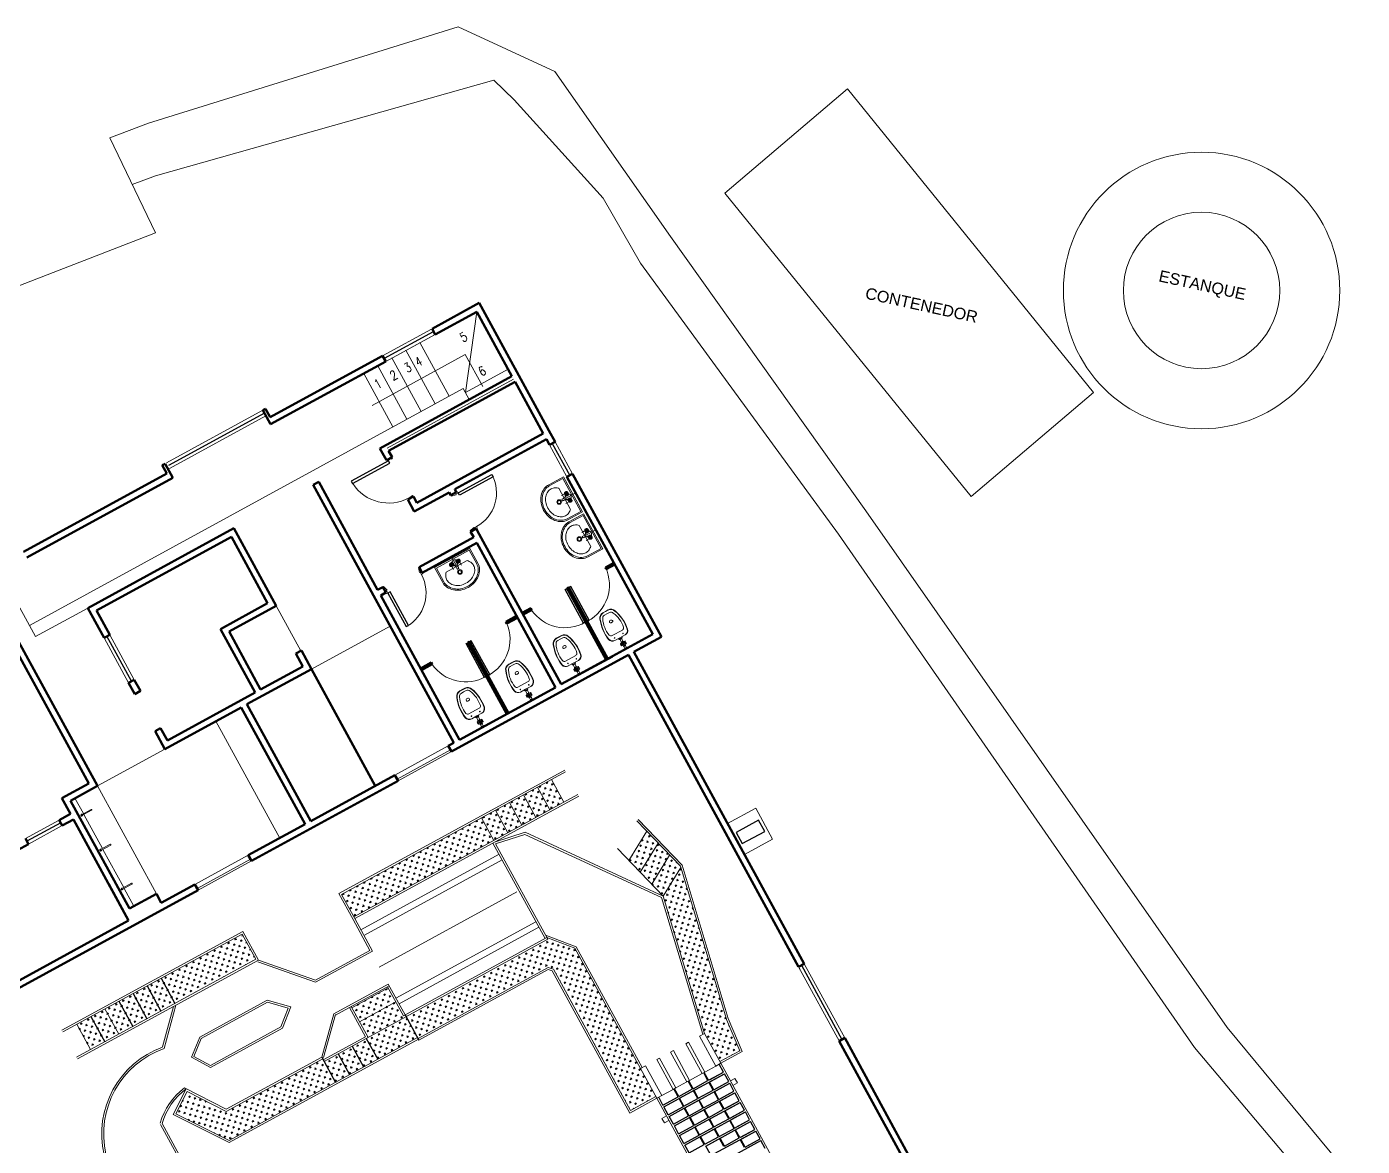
# Model space of a CAD drawing. Header units: inches. Extents: x 725.5 to 800.4, y -655.3 to -591.9.
# Drawn here: x 775.518 to 779.631, y -617.737 to -614.291 of the extents above; entities that cross this region are included whole.
import ezdxf

# ---------------------------------------------------------------- set-up
doc = ezdxf.new("R2010")
doc.units = ezdxf.units.IN
doc.header["$MEASUREMENT"] = 0
doc.linetypes.add('CENTER2', pattern=[1.125, 0.75, -0.125, 0.125, -0.125])
doc.linetypes.add('CONTINUA', pattern=[0])
for name, color, linetype, lineweight in [('0.13', 109, 'Continuous', 13), ('06 textos y cotas', 4, 'Continuous', 15), ('ACHUTECH', 24, 'Continuous', 18)]:
    doc.layers.add(name, color=color, linetype=linetype, lineweight=lineweight)
for name, color, linetype in [('023_MUROS_2', 7, 'Continuous'), ('A_TEXTOLOCAL', 3, 'Continuous'), ('VENTANAS', 42, 'Continuous')]:
    doc.layers.add(name, color=color, linetype=linetype)
doc.styles.add('18', font='Romans.shx', dxfattribs={"width": 0.8, "height": 18})
doc.styles.add('TEXTO-100', font='romans.shx', dxfattribs={"height": 0.15})
pattern_1 = [(28.6407247, (96.386828, -998.459197), (0.0049073852, 0.01671772624), [0.00616, -0.01848]), (118.6407247, (96.391007, -998.460424), (-0.01671772624, 0.0049073852), [0.00616, -0.01848])]

# ---------------------------------------------------------------- blocks, each defined once
blk = doc.blocks.new('A$C50B5626F')
at = {"layer": 'A_TEXTOLOCAL', "color": 7, "lineweight": 30}
for p, q in [((0.067, 0.66), (0.022, 0.66)), ((0.022, 0.66), (0.022, 0)), ((0.067, 0), (0.067, 0.66)), ((0.022, 0), (0.067, 0))]:
    blk.add_line(p, q, dxfattribs=at)
at = {"layer": 'ACHUTECH', "color": 7, "linetype": 'CONTINUA', "lineweight": 13, "ltscale": 500}
for p, q in [((0, 0.667), (0, 0.737)), ((0, 0.737), (0.015, 0.737)), ((0.015, 0.667), (0, 0.667)), ((0.02, 0.662), (0.014, 0.662)), ((0.015, 0.737), (0.015, 0.727)), ((0.015, 0.727), (0.025, 0.727)), ((0.025, 0.717), (0.015, 0.717)), ((0.015, 0.717), (0.015, 0.667)), ((0.017, 0.659), (0.017, 0.665)), ((0.025, 0.727), (0.025, 0.717)), ((0.685, 0.727), (0.675, 0.727)), ((0.675, 0.727), (0.675, 0.717)), ((0.675, 0.717), (0.685, 0.717)), ((0.7, 0.737), (0.685, 0.737)), ((0.685, 0.737), (0.685, 0.727)), ((0.685, 0.717), (0.685, 0.667)), ((0.685, 0.667), (0.7, 0.667)), ((0.7, 0.667), (0.7, 0.737))]:
    blk.add_line(p, q, dxfattribs=at)
blk.add_circle((0.017, 0.662), 0.005, dxfattribs=at)
blk.add_arc((0.015, 0.668), 0.67, 274.4937, 359.9629, dxfattribs=at)
blk = doc.blocks.new('A$C4A991A87')
at = {"layer": 'ACHUTECH', "color": 7, "lineweight": 13, "ltscale": 500}
for p, q in [((0.008, 0.181), (0.008, 0.008)), ((0.023, 0.181), (0.023, 0.008))]:
    blk.add_line(p, q, dxfattribs=at)
at = {"layer": 'ACHUTECH', "color": 7, "lineweight": 13, "ltscale": 500, "extrusion": (0, 0, -1)}
for centre, major_axis, start_param, end_param in [((0.015, 0.181), (0.0108, 0.0108), 2.879793, 8.115781), ((0.015, 0.181), (0.00542, 0.00542), -2.356194, 0.785398), ((0.015, 0.008), (0.00542, 0.00542), 0.785398, 3.926991)]:
    blk.add_ellipse(centre, major_axis=major_axis, ratio=1, start_param=start_param, end_param=end_param, dxfattribs=at)
blk = doc.blocks.new('A$C1A9400D8')
at = {"layer": 'ACHUTECH', "color": 7, "linetype": 'CONTINUA', "lineweight": 13, "ltscale": 500}
for p, q in [((0.14, 0.07), (0.14, 0.1)), ((0.147, 0.103), (0.141, 0.103)), ((0.147, 0.093), (0.141, 0.093)), ((0.147, 0.077), (0.141, 0.077)), ((0.147, 0.067), (0.141, 0.067)), ((0.148, 0.099), (0.148, 0.099)), ((0.149, 0.099), (0.148, 0.099)), ((0.149, 0.071), (0.148, 0.071)), ((0.148, 0.071), (0.148, 0.071)), ((0.151, 0.19), (0.153, 0.175)), ((0.153, 0.175), (0.208, 0.175)), ((0.156, 0), (0.156, 0.005)), ((0.156, 0.005), (0.206, 0.005)), ((0.159, 0.17), (0.159, 0.174)), ((0.161, 0.044), (0.161, 0.056)), ((0.164, 0.169), (0.197, 0.169)), ((0.165, 0.005), (0.165, 0.007)), ((0.165, 0.007), (0.197, 0.007)), ((0.166, 0.169), (0.166, 0.117)), ((0.166, 0.043), (0.195, 0.043)), ((0.166, 0.007), (0.166, 0.043)), ((0.171, 0.17), (0.171, 0.174)), ((0.172, 0.044), (0.172, 0.051)), ((0.189, 0.044), (0.189, 0.051)), ((0.19, 0.17), (0.19, 0.174)), ((0.196, 0.169), (0.196, 0.117)), ((0.196, 0.007), (0.196, 0.043)), ((0.197, 0.005), (0.197, 0.007)), ((0.2, 0.044), (0.2, 0.056)), ((0.203, 0.17), (0.203, 0.174)), ((0.206, 0), (0.206, 0.005)), ((0.223, 0.108), (0.207, 0.108)), ((0.223, 0.062), (0.207, 0.062)), ((0.21, 0.19), (0.208, 0.175)), ((0.223, 0.095), (0.214, 0.095)), ((0.223, 0.075), (0.214, 0.075)), ((0.225, 0.068), (0.225, 0.102)), ((0.156, 0), (0.206, 0))]:
    blk.add_line(p, q, dxfattribs=at)
for points in [[(0.179, 0.66), (0.225, 0.66, -0.312902), (0.315, 0.594, -0.135123), (0.35, 0.252, -0.351809), (0.27, 0.19), (0.179, 0.19), (0.089, 0.19, -0.351809), (0.009, 0.252, -0.135123), (0.044, 0.594, -0.312902), (0.134, 0.66)], [(0.179, 0.617), (0.224, 0.617, -0.314296), (0.273, 0.579, -0.156567), (0.307, 0.306, -0.344714), (0.27, 0.278), (0.088, 0.278, -0.344714), (0.051, 0.306, -0.156567), (0.085, 0.579, -0.314296), (0.135, 0.617)], [(0.179, 0.502, -0.414214), (0.207, 0.474, -0.321112), (0.198, 0.463, -0.075102), (0.179, 0.46, -0.075102), (0.16, 0.463, -0.321112), (0.151, 0.474, -0.414214)]]:
    blk.add_lwpolyline(points, format="xyb", close=True, dxfattribs=at)
for points in [[(0.088, 0.19, -0.298226), (0.013, 0.253, -0.135102), (0.049, 0.592, -0.313001), (0.134, 0.655), (0.179, 0.655)], [(0.271, 0.19, 0.298226), (0.345, 0.253, 0.135102), (0.31, 0.592, 0.313001), (0.225, 0.655), (0.179, 0.655)]]:
    blk.add_lwpolyline(points, format="xyb", dxfattribs=at)
blk.add_lwpolyline([(0.188, 0.067), (0.198, 0.078), (0.198, 0.092), (0.188, 0.102), (0.173, 0.102), (0.163, 0.092), (0.163, 0.078), (0.173, 0.067)], close=True, dxfattribs=at)
for centre, radius in [((0.104, 0.227), 0.00485), ((0.254, 0.227), 0.00485), ((0.181, 0.085), 0.035), ((0.181, 0.085), 0.02), ((0.181, 0.085), 0.0131), ((0.181, 0.085), 0.012), ((0.181, 0.085), 0.00847)]:
    blk.add_circle(centre, radius, dxfattribs=at)
for centre, radius, start, end in [((0.154, 0.098), 0.014, 158.1969, 201.8031), ((0.173, 0.085), 0.0327, 165.889, 194.111), ((0.154, 0.072), 0.014, 158.1969, 201.8031), ((0.134, 0.098), 0.014, 1.4479, 21.8031), ((0.134, 0.072), 0.014, 338.1969, 358.467), ((0.165, 0.159), 0.0166, 68.1969, 111.8031), ((0.165, 0.186), 0.0166, 248.1969, 291.8031), ((0.167, 0.058), 0.0149, 248.1969, 291.8031), ((0.181, 0.136), 0.0389, 75.889, 104.111), ((0.181, 0.208), 0.0389, 255.889, 284.111), ((0.181, 0.078), 0.035, 255.889, 284.111), ((0.195, 0.058), 0.0149, 248.1969, 291.8031), ((0.196, 0.159), 0.0166, 68.1969, 111.8031), ((0.196, 0.186), 0.0166, 248.1969, 291.8031), ((0.207, 0.102), 0.0176, 338.1969, 21.8031), ((0.183, 0.085), 0.0412, 345.889, 14.111), ((0.207, 0.068), 0.0176, 338.1969, 21.8031)]:
    blk.add_arc(centre, radius, start, end, dxfattribs=at)
blk = doc.blocks.new('A$C4E8B0969')
at = {"layer": 'ACHUTECH', "color": 7, "linetype": 'CONTINUA', "lineweight": 13, "ltscale": 500}
for p, q in [((0.261, 0.625), (0.523, 0.625)), ((0.261, 0.605), (0.503, 0.605)), ((0.503, 0.605), (0.503, 0.02)), ((0.523, 0.625), (0.523, 0)), ((0.438, 0.37), (0.438, 0.383)), ((0.438, 0.254), (0.438, 0.241)), ((0.261, 0.02), (0.503, 0.02)), ((0.261, 0), (0.523, 0))]:
    blk.add_line(p, q, dxfattribs=at)
for points in [[(0.261, 0.625, 0.115439), (0.164, 0.602, 0.103972), (0.077, 0.533, 0.091022), (0.021, 0.434, 0.083592), (0, 0.312, 0.083592), (0.021, 0.191, 0.091022), (0.077, 0.092, 0.103972), (0.164, 0.023, 0.115439), (0.261, 0)], [(0.261, 0.605, 0.115439), (0.173, 0.584, 0.103972), (0.092, 0.521, 0.091022), (0.039, 0.428, 0.083592), (0.02, 0.312, 0.083592), (0.039, 0.197, 0.091022), (0.092, 0.104, 0.103972), (0.173, 0.041, 0.115439), (0.261, 0.02)], [(0.375, 0.5, 0.077835), (0.326, 0.535, 0.115439), (0.261, 0.55, 0.115439), (0.197, 0.535, 0.103972), (0.134, 0.485, 0.091022), (0.091, 0.41, 0.083592), (0.075, 0.312, 0.083592), (0.091, 0.215, 0.091022), (0.134, 0.14, 0.103972), (0.197, 0.09, 0.115439), (0.261, 0.075, 0.115439)], [(0.411, 0.355, 0.045204), (0.405, 0.349, 0.093845), (0.395, 0.332, 0.014829), (0.394, 0.329, 0.08863)], [(0.394, 0.295, 0.015691), (0.395, 0.292, 0.093845), (0.405, 0.275, 0.045495), (0.411, 0.269, 0.109211)], [(0.411, 0.355, 0.13439), (0.413, 0.348, 0.106842), (0.419, 0.342, 0.082309), (0.427, 0.338, 0.070664), (0.438, 0.336, 0.070664), (0.449, 0.338, 0.082309), (0.457, 0.342, 0.106842), (0.463, 0.348, 0.13439), (0.465, 0.355, 0.13439)], [(0.411, 0.269, -0.13439), (0.413, 0.276, -0.106842), (0.419, 0.282, -0.082309), (0.427, 0.286, -0.070664), (0.438, 0.288, -0.070664), (0.449, 0.286, -0.082309), (0.457, 0.282, -0.106842), (0.463, 0.276, -0.13439), (0.465, 0.269, -0.13439)], [(0.415, 0.351), (0.415, 0.369, -0.414214)], [(0.415, 0.273), (0.415, 0.255, 0.414214)], [(0.422, 0.344), (0.422, 0.365, -0.414214)], [(0.422, 0.281), (0.422, 0.259, 0.414214)], [(0.444, 0.34), (0.444, 0.362, -0.414214)], [(0.444, 0.284), (0.444, 0.262, 0.414214)], [(0.465, 0.269, 0.045204), (0.471, 0.275, 0.093845), (0.481, 0.292, 0.08863), (0.485, 0.312, 0.08863), (0.481, 0.333, 0.093845), (0.471, 0.349, 0.045495), (0.465, 0.355, 0.109211)], [(0.261, 0.075, 0.115439), (0.326, 0.09, 0.077835), (0.375, 0.125, 0.091022)]]:
    blk.add_lwpolyline(points, format="xyb", dxfattribs=at)
for points in [[(0.375, 0.326), (0.375, 0.5)], [(0.33, 0.309), (0.33, 0.315)], [(0.33, 0.309), (0.33, 0.315)], [(0.334, 0.326), (0.347, 0.326)], [(0.334, 0.298), (0.347, 0.298)], [(0.347, 0.326), (0.378, 0.326)], [(0.347, 0.298), (0.378, 0.298)], [(0.356, 0.383), (0.462, 0.383)], [(0.356, 0.241), (0.462, 0.241)], [(0.375, 0.312), (0.559, 0.312)], [(0.375, 0.125), (0.375, 0.298)], [(0.411, 0.383), (0.411, 0.355)], [(0.411, 0.241), (0.411, 0.269)], [(0.432, 0.362), (0.432, 0.34)], [(0.432, 0.262), (0.432, 0.284)], [(0.438, 0.402), (0.438, 0.365)], [(0.438, 0.222), (0.438, 0.26)], [(0.454, 0.365), (0.454, 0.344)], [(0.454, 0.259), (0.454, 0.281)], [(0.46, 0.369), (0.46, 0.354)], [(0.46, 0.364), (0.46, 0.35)], [(0.46, 0.26), (0.46, 0.275)], [(0.46, 0.255), (0.46, 0.27)], [(0.465, 0.383), (0.465, 0.355)], [(0.465, 0.241), (0.465, 0.269)]]:
    blk.add_lwpolyline(points, dxfattribs=at)
for points in [[(0.411, 0.383, 0.13439), (0.413, 0.377, 0.106842), (0.419, 0.37, 0.082309), (0.427, 0.366, 0.070664), (0.438, 0.365, 0.070664), (0.449, 0.366, 0.082309), (0.457, 0.37, 0.106842), (0.463, 0.377, 0.13439), (0.465, 0.383, 0.13439), (0.463, 0.39, 0.106842), (0.457, 0.397, 0.082309), (0.449, 0.401, 0.070664), (0.438, 0.402, 0.070664), (0.427, 0.401, 0.082309), (0.419, 0.397, 0.106842), (0.413, 0.39, 0.13439)], [(0.411, 0.241, -0.13439), (0.413, 0.248, -0.106842), (0.419, 0.254, -0.082309), (0.427, 0.258, -0.070664), (0.438, 0.26, -0.070664), (0.449, 0.258, -0.082309), (0.457, 0.254, -0.106842), (0.463, 0.248, -0.13439), (0.465, 0.241, -0.13439), (0.463, 0.234, -0.106842), (0.457, 0.228, -0.082309), (0.449, 0.224, -0.070664), (0.438, 0.222, -0.070664), (0.427, 0.224, -0.082309), (0.419, 0.228, -0.106842), (0.413, 0.234, -0.13439)], [(0.417, 0.383, 0.144609), (0.418, 0.379, 0.107176), (0.423, 0.374, 0.077695), (0.429, 0.371, 0.064869), (0.438, 0.37, 0.064869), (0.446, 0.371, 0.077695), (0.453, 0.374, 0.107176), (0.458, 0.379, 0.144609), (0.459, 0.383, 0.144609), (0.458, 0.388, 0.107176), (0.453, 0.393, 0.077695), (0.446, 0.396, 0.064869), (0.438, 0.397, 0.064869), (0.429, 0.396, 0.077695), (0.423, 0.393, 0.107176), (0.418, 0.388, 0.144609)], [(0.417, 0.241, -0.144609), (0.418, 0.246, -0.107176), (0.423, 0.25, -0.077695), (0.43, 0.253, -0.064869), (0.438, 0.254, -0.064869), (0.447, 0.253, -0.077695), (0.453, 0.25, -0.107176), (0.458, 0.246, -0.144609), (0.459, 0.241, -0.144609), (0.458, 0.236, -0.107176), (0.453, 0.231, -0.077695), (0.447, 0.228, -0.064869), (0.438, 0.227, -0.064869), (0.43, 0.228, -0.077695), (0.423, 0.231, -0.107176), (0.418, 0.236, -0.144609)]]:
    blk.add_lwpolyline(points, format="xyb", close=True, dxfattribs=at)
for radius in [0.0361, 0.024]:
    blk.add_circle((0.275, 0.311), radius, dxfattribs=at)
for centre, radius, start, end in [((0.347, 0.315), 0.0168, 139.0608, 180.4481), ((0.347, 0.309), 0.0169, 182.4298, 220.8715), ((0.373, 0.395), 0.0687, 273.8448, 310.6804), ((0.373, 0.229), 0.0693, 49.4288, 86.083)]:
    blk.add_arc(centre, radius, start, end, dxfattribs=at)

msp = doc.modelspace()

# ---------------------------------------------------------------- hatches: boundary and pattern name
h = msp.add_hatch()
h.set_pattern_fill('CROSS', scale=0.04928, angle=28.6407)
h.set_pattern_definition(pattern_1)
h.paths.add_polyline_path([(777.1288, -616.7013), (777.172, -616.6777), (777.1342, -616.6085), (777.091, -616.6321)])
h = msp.add_hatch()
h.set_pattern_fill('CROSS', scale=0.04928, angle=28.6407)
h.set_pattern_definition(pattern_1)
h.paths.add_polyline_path([(777.091, -616.6321), (777.0477, -616.6557), (777.0855, -616.7249), (777.1288, -616.7013)])
h = msp.add_hatch()
h.set_pattern_fill('CROSS', scale=0.04928, angle=28.6407)
h.set_pattern_definition(pattern_1)
h.paths.add_polyline_path([(776.999, -616.7722), (777.0423, -616.7486), (777.0045, -616.6794), (776.9612, -616.703)])
h = msp.add_hatch()
h.set_pattern_fill('CROSS', scale=0.04928, angle=28.6407)
h.set_pattern_definition(pattern_1)
h.paths.add_polyline_path([(777.0477, -616.6557), (777.0045, -616.6794), (777.0423, -616.7486), (777.0855, -616.7249)])
h = msp.add_hatch()
h.set_pattern_fill('CROSS', scale=0.04928, angle=28.6407)
h.set_pattern_definition(pattern_1)
h.paths.add_polyline_path([(776.9558, -616.7958), (776.918, -616.7266), (776.4872, -616.9619), (776.525, -617.0311)])
h = msp.add_hatch()
h.set_pattern_fill('CROSS', scale=0.04928, angle=28.6407)
h.set_pattern_definition(pattern_1)
h.paths.add_polyline_path([(776.9612, -616.703), (776.918, -616.7266), (776.9558, -616.7958), (776.999, -616.7722)])
h = msp.add_hatch()
h.set_pattern_fill('CROSS', scale=0.04928, angle=28.6407)
h.set_pattern_definition(pattern_1)
h.paths.add_polyline_path([(777.372, -616.8572), (777.4072, -616.894), (777.4623, -616.8041), (777.4271, -616.7672)])
h = msp.add_hatch()
h.set_pattern_fill('CROSS', scale=0.04928, angle=28.6407)
h.set_pattern_definition(pattern_1)
h.paths.add_polyline_path([(777.4975, -616.8409), (777.4623, -616.8041), (777.4072, -616.894), (777.4424, -616.9309)])
h = msp.add_hatch()
h.set_pattern_fill('CROSS', scale=0.04928, angle=28.6407)
h.set_pattern_definition(pattern_1)
h.paths.add_polyline_path([(777.5318, -616.8792), (777.5307, -616.8756), (777.4975, -616.8409), (777.4424, -616.9309), (777.4777, -616.9677)])
h = msp.add_hatch()
h.set_pattern_fill('CROSS', scale=0.04928, angle=28.6407)
h.set_pattern_definition(pattern_1)
h.paths.add_polyline_path([(777.6053, -617.3903), (777.6526, -617.4768), (777.7136, -617.4434), (777.6727, -617.3463), (777.5318, -616.8792), (777.4777, -616.9677)])
h = msp.add_hatch()
h.set_pattern_fill('CROSS', scale=0.04928, angle=28.6407)
h.set_pattern_definition(pattern_1)
h.paths.add_polyline_path([(776.2233, -617.1617), (776.1808, -617.0839), (775.9317, -617.2199), (775.9742, -617.2978)])
h = msp.add_hatch()
h.set_pattern_fill('CROSS', scale=0.04928, angle=28.6407)
h.set_pattern_definition(pattern_1)
h.paths.add_polyline_path([(777.1192, -617.0951), (777.1221, -617.1003), (776.6861, -617.3384), (776.7212, -617.4027), (776.7229, -617.4059), (777.1233, -617.1872), (777.1398, -617.1918), (777.3775, -617.627), (777.4554, -617.5845), (777.4081, -617.498), (777.2059, -617.1277)])
h = msp.add_hatch()
h.set_pattern_fill('CROSS', scale=0.04928, angle=28.6407)
h.set_pattern_definition(pattern_1)
h.paths.add_polyline_path([(775.9317, -617.2199), (775.8884, -617.2435), (775.931, -617.3214), (775.9742, -617.2978)])
h = msp.add_hatch()
h.set_pattern_fill('CROSS', scale=0.04928, angle=28.6407)
h.set_pattern_definition(pattern_1)
h.paths.add_polyline_path([(775.8452, -617.2672), (775.8019, -617.2908), (775.8445, -617.3686), (775.8877, -617.345)])
h = msp.add_hatch()
h.set_pattern_fill('CROSS', scale=0.04928, angle=28.6407)
h.set_pattern_definition(pattern_1)
h.paths.add_polyline_path([(775.8877, -617.345), (775.931, -617.3214), (775.8884, -617.2435), (775.8452, -617.2672)])
h = msp.add_hatch()
h.set_pattern_fill('CROSS', scale=0.04928, angle=28.6407)
h.set_pattern_definition(pattern_1)
h.paths.add_polyline_path([(776.6544, -617.2928), (776.6308, -617.2495), (776.5187, -617.3108), (776.5423, -617.354)])
h = msp.add_hatch()
h.set_pattern_fill('CROSS', scale=0.04928, angle=28.6407)
h.set_pattern_definition(pattern_1)
h.paths.add_polyline_path([(775.8012, -617.3923), (775.8445, -617.3686), (775.8019, -617.2908), (775.7587, -617.3144)])
h = msp.add_hatch()
h.set_pattern_fill('CROSS', scale=0.04928, angle=28.6407)
h.set_pattern_definition(pattern_1)
h.paths.add_polyline_path([(776.5423, -617.354), (776.5688, -617.4025), (776.6861, -617.3384), (776.6833, -617.3332), (776.6781, -617.336), (776.6544, -617.2928)])
h = msp.add_hatch()
h.set_pattern_fill('CROSS', scale=0.04928, angle=28.6407)
h.set_pattern_definition(pattern_1)
h.paths.add_polyline_path([(775.7154, -617.338), (775.6722, -617.3616), (775.7147, -617.4395), (775.758, -617.4159)])
h = msp.add_hatch()
h.set_pattern_fill('CROSS', scale=0.04928, angle=28.6407)
h.set_pattern_definition(pattern_1)
h.paths.add_polyline_path([(775.758, -617.4159), (775.8012, -617.3923), (775.7587, -617.3144), (775.7154, -617.338)])
h = msp.add_hatch()
h.set_pattern_fill('CROSS', scale=0.04928, angle=28.6407)
h.set_pattern_definition(pattern_1)
h.paths.add_polyline_path([(776.7212, -617.4027), (776.6861, -617.3384), (776.5636, -617.4053), (776.5987, -617.4696)])
h = msp.add_hatch()
h.set_pattern_fill('CROSS', scale=0.04928, angle=28.6407)
h.set_pattern_definition(pattern_1)
h.paths.add_polyline_path([(776.5122, -617.5168), (776.5554, -617.4932), (776.5203, -617.4289), (776.4771, -617.4525)])
h = msp.add_hatch()
h.set_pattern_fill('CROSS', scale=0.04928, angle=28.6407)
h.set_pattern_definition(pattern_1)
h.paths.add_polyline_path([(776.5636, -617.4053), (776.5203, -617.4289), (776.5554, -617.4932), (776.5987, -617.4696)])
h = msp.add_hatch()
h.set_pattern_fill('CROSS', scale=0.04928, angle=28.6407)
h.set_pattern_definition(pattern_1)
h.paths.add_polyline_path([(776.1324, -617.6299), (776.0119, -617.5687), (775.9771, -617.6373), (776.141, -617.7195), (776.4689, -617.5405), (776.4292, -617.4678)])
h = msp.add_hatch()
h.set_pattern_fill('CROSS', scale=0.04928, angle=28.6407)
h.set_pattern_definition(pattern_1)
h.paths.add_polyline_path([(776.4771, -617.4525), (776.4338, -617.4762), (776.4689, -617.5405), (776.5122, -617.5168)])

# ---------------------------------------------------------------- linework, layer by layer
at = {"color": 7}
for p, q in [((775.9317, -617.2199), (775.9742, -617.2978)), ((775.8452, -617.2672), (775.8877, -617.345)), ((775.8884, -617.2435), (775.931, -617.3214)), ((775.8019, -617.2908), (775.8445, -617.3686)), ((775.7154, -617.338), (775.758, -617.4159)), ((776.6833, -617.3332), (776.7258, -617.411)), ((776.5203, -617.4289), (776.5554, -617.4932)), ((776.5636, -617.4053), (776.5987, -617.4696)), ((776.4264, -617.4626), (776.4689, -617.5405)), ((776.4771, -617.4525), (776.5122, -617.5168)), ((777.5285, -617.5894), (777.6665, -617.5141)), ((777.6157, -617.5351), (777.6027, -617.5114)), ((777.6174, -617.5342), (777.6042, -617.5099)), ((777.6174, -617.5342), (777.6637, -617.5089)), ((777.6226, -617.5313), (777.6637, -617.5089)), ((777.6254, -617.5365), (777.6665, -617.5141)), ((777.6637, -617.5089), (777.6505, -617.4846)), ((777.6798, -617.5383), (777.6665, -617.5141)), ((777.5446, -617.6188), (777.6826, -617.5435)), ((777.5682, -617.561), (777.5551, -617.537)), ((777.5699, -617.5601), (777.5568, -617.5361)), ((777.5699, -617.5601), (777.6157, -617.5351)), ((777.6317, -617.5645), (777.6185, -617.5403)), ((777.6334, -617.5636), (777.6202, -617.5393)), ((777.6334, -617.5636), (777.6798, -617.5383)), ((777.6386, -617.5607), (777.6798, -617.5383)), ((777.6415, -617.5659), (777.6826, -617.5435)), ((777.6958, -617.5677), (777.6826, -617.5435)), ((777.4772, -617.6107), (777.464, -617.5865)), ((777.4772, -617.6107), (777.524, -617.5852)), ((777.4801, -617.6159), (777.5268, -617.5904)), ((777.524, -617.5852), (777.5107, -617.561)), ((777.5257, -617.5842), (777.5125, -617.56)), ((777.5257, -617.5842), (777.5682, -617.561)), ((777.54, -617.6146), (777.5268, -617.5904)), ((777.5285, -617.5894), (777.5752, -617.5639)), ((777.5418, -617.6136), (777.5285, -617.5894)), ((777.5418, -617.6136), (777.5843, -617.5904)), ((777.5446, -617.6188), (777.5913, -617.5933)), ((777.5606, -617.6482), (777.6987, -617.5729)), ((777.5699, -617.5601), (777.5724, -617.5587)), ((777.5843, -617.5904), (777.571, -617.5662)), ((777.586, -617.5895), (777.5728, -617.5653)), ((777.586, -617.5895), (777.6317, -617.5645)), ((777.586, -617.5895), (777.5885, -617.5881)), ((777.6003, -617.6198), (777.5872, -617.5958)), ((777.6021, -617.6189), (777.589, -617.5949)), ((777.6021, -617.6189), (777.6478, -617.5939)), ((777.6478, -617.5939), (777.6348, -617.5702)), ((777.6495, -617.593), (777.6366, -617.5693)), ((777.6495, -617.593), (777.6958, -617.5677)), ((777.6547, -617.5901), (777.6958, -617.5677)), ((777.6575, -617.5953), (777.6987, -617.5729)), ((777.6656, -617.6224), (777.7119, -617.5971)), ((777.6708, -617.6196), (777.7119, -617.5971)), ((777.7119, -617.5971), (777.6987, -617.5729)), ((777.4933, -617.6401), (777.4801, -617.6159)), ((777.4933, -617.6401), (777.54, -617.6146)), ((777.4961, -617.6453), (777.5429, -617.6198)), ((777.5561, -617.644), (777.5429, -617.6198)), ((777.5578, -617.6431), (777.5446, -617.6188)), ((777.5578, -617.6431), (777.6003, -617.6198)), ((777.5606, -617.6482), (777.6074, -617.6227)), ((777.5767, -617.6777), (777.7147, -617.6023)), ((777.5928, -617.7071), (777.7308, -617.6317)), ((777.6021, -617.6189), (777.6045, -617.6175)), ((777.6164, -617.6492), (777.6032, -617.625)), ((777.6181, -617.6483), (777.6049, -617.6241)), ((777.6181, -617.6483), (777.6638, -617.6233)), ((777.6638, -617.6233), (777.6506, -617.5991)), ((777.6656, -617.6224), (777.6523, -617.5982)), ((777.6799, -617.6527), (777.6669, -617.629)), ((777.6816, -617.6518), (777.6687, -617.6281)), ((777.6736, -617.6247), (777.7147, -617.6023)), ((777.6816, -617.6518), (777.728, -617.6265)), ((777.6868, -617.649), (777.728, -617.6265)), ((777.6897, -617.6542), (777.7308, -617.6317)), ((777.728, -617.6265), (777.7147, -617.6023)), ((777.744, -617.6559), (777.7308, -617.6317)), ((777.5094, -617.6695), (777.4961, -617.6453)), ((777.5094, -617.6695), (777.5561, -617.644)), ((777.5122, -617.6747), (777.5589, -617.6492)), ((777.5254, -617.6989), (777.5122, -617.6747)), ((777.5254, -617.6989), (777.5721, -617.6734)), ((777.5283, -617.7041), (777.575, -617.6786)), ((777.5721, -617.6734), (777.5589, -617.6492)), ((777.5739, -617.6725), (777.5606, -617.6482)), ((777.5739, -617.6725), (777.6164, -617.6492)), ((777.5882, -617.7028), (777.575, -617.6786)), ((777.5767, -617.6777), (777.6234, -617.6521)), ((777.5899, -617.7019), (777.5767, -617.6777)), ((777.5899, -617.7019), (777.6325, -617.6787)), ((777.6088, -617.7365), (777.7468, -617.6611)), ((777.6181, -617.6483), (777.6206, -617.647)), ((777.6325, -617.6787), (777.6194, -617.6547)), ((777.6342, -617.6777), (777.6211, -617.6537)), ((777.6342, -617.6777), (777.6799, -617.6527)), ((777.6342, -617.6777), (777.6366, -617.6764)), ((777.696, -617.6822), (777.6827, -617.6579)), ((777.6977, -617.6812), (777.6845, -617.657)), ((777.6977, -617.6812), (777.744, -617.6559)), ((777.7029, -617.6784), (777.744, -617.6559)), ((777.7057, -617.6836), (777.7468, -617.6611)), ((777.7601, -617.6853), (777.7468, -617.6611)), ((777.5415, -617.7283), (777.5283, -617.7041)), ((777.5415, -617.7283), (777.5882, -617.7028)), ((777.5443, -617.7335), (777.591, -617.708)), ((777.6043, -617.7322), (777.591, -617.708)), ((777.5928, -617.7071), (777.6395, -617.6816)), ((777.606, -617.7313), (777.5928, -617.7071)), ((777.606, -617.7313), (777.6485, -617.7081)), ((777.6088, -617.7365), (777.6555, -617.711)), ((777.6249, -617.7659), (777.7629, -617.6905)), ((777.6485, -617.7081), (777.6353, -617.6838)), ((777.6503, -617.7071), (777.637, -617.6829)), ((777.641, -617.7953), (777.779, -617.7199)), ((777.6503, -617.7071), (777.696, -617.6822)), ((777.6503, -617.7071), (777.6527, -617.7058)), ((777.6646, -617.7375), (777.6515, -617.7135)), ((777.6663, -617.7365), (777.6532, -617.7125)), ((777.6663, -617.7365), (777.712, -617.7116)), ((777.712, -617.7116), (777.6991, -617.6878)), ((777.7138, -617.7106), (777.7008, -617.6869)), ((777.7138, -617.7106), (777.7601, -617.6853)), ((777.7281, -617.741), (777.7149, -617.7168)), ((777.7298, -617.74), (777.7166, -617.7158)), ((777.7189, -617.7078), (777.7601, -617.6853)), ((777.7218, -617.713), (777.7629, -617.6905)), ((777.7298, -617.74), (777.7761, -617.7147)), ((777.735, -617.7372), (777.7761, -617.7147)), ((777.7378, -617.7424), (777.779, -617.7199)), ((777.7761, -617.7147), (777.7629, -617.6905)), ((777.7922, -617.7441), (777.779, -617.7199)), ((777.5576, -617.7577), (777.5443, -617.7335)), ((777.5576, -617.7577), (777.6043, -617.7322)), ((777.6221, -617.7607), (777.6088, -617.7365)), ((777.6663, -617.7365), (777.6688, -617.7352))]:
    msp.add_line(p, q, dxfattribs=at)
at = {"layer": '0.13', "color": 7}
for p, q in [((776.7643, -615.2218), (776.6138, -615.304)), ((776.7738, -615.2391), (776.6233, -615.3213)), ((776.245, -615.4718), (775.9479, -615.634)), ((776.2544, -615.4891), (775.9573, -615.6513)), ((777.1274, -615.5783), (777.1813, -615.6769)), ((777.1447, -615.5688), (777.1986, -615.6674)), ((775.8317, -616.3107), (775.7561, -616.1723)), ((775.849, -616.3012), (775.7734, -616.1628)), ((775.6176, -616.733), (775.5138, -616.7897)), ((775.6271, -616.7503), (775.5233, -616.807)), ((777.8949, -617.185), (778.0206, -617.4151)), ((777.9122, -617.1756), (778.0379, -617.4057))]:
    msp.add_line(p, q, dxfattribs=at)
at = {"layer": '023_MUROS_2', "color": 7, "lineweight": 50}
for p, q in [((776.766, -615.2209), (776.9114, -615.1415)), ((776.7755, -615.2382), (776.9035, -615.1683)), ((777.0122, -615.3672), (776.9035, -615.1683)), ((777.1258, -615.5342), (776.9114, -615.1415)), ((776.766, -615.2209), (776.7755, -615.2382)), ((776.6138, -615.304), (776.2678, -615.493)), ((776.2686, -615.515), (776.6233, -615.3213)), ((776.6233, -615.3213), (776.6138, -615.304)), ((776.6056, -615.5893), (777.0122, -615.3672)), ((776.6324, -615.5971), (777.0216, -615.3845)), ((777.1085, -615.5437), (777.0216, -615.3845)), ((776.245, -615.4718), (776.2536, -615.467)), ((776.2686, -615.515), (776.245, -615.4718)), ((776.2536, -615.467), (776.2678, -615.493)), ((777.1447, -615.5688), (777.1258, -615.5342)), ((776.7193, -615.7563), (777.1085, -615.5437)), ((776.836, -615.715), (777.118, -615.561)), ((777.1274, -615.5783), (777.118, -615.561)), ((777.1274, -615.5783), (777.1447, -615.5688)), ((776.6255, -615.6256), (776.6056, -615.5893)), ((776.6255, -615.6256), (776.6428, -615.6161)), ((776.6428, -615.6161), (776.6324, -615.5971)), ((775.944, -615.6362), (775.9353, -615.6409)), ((775.9353, -615.6409), (775.9495, -615.6668)), ((775.9676, -615.6794), (775.944, -615.6362)), ((775.5083, -615.9078), (775.9495, -615.6668)), ((775.5178, -615.9251), (775.9676, -615.6794)), ((776.417, -615.6922), (776.3997, -615.7017)), ((776.3997, -615.7017), (776.8334, -616.4958)), ((776.5985, -616.0244), (776.417, -615.6922)), ((777.1813, -615.6769), (777.1986, -615.6674)), ((777.4458, -616.1613), (777.1813, -615.6769)), ((777.4726, -616.1691), (777.1986, -615.6674)), ((776.6916, -615.7467), (776.7089, -615.7372)), ((776.7114, -615.783), (776.6916, -615.7467)), ((776.7089, -615.7372), (776.7193, -615.7563)), ((776.7114, -615.783), (776.8187, -615.7244)), ((776.8234, -615.7331), (776.8187, -615.7244)), ((776.8234, -615.7331), (776.8407, -615.7236)), ((776.8407, -615.7236), (776.836, -615.715)), ((775.706, -616.0806), (776.1558, -615.8349)), ((775.7328, -616.0884), (776.148, -615.8617)), ((776.2595, -616.0658), (776.148, -615.8617)), ((776.2862, -616.0736), (776.1558, -615.8349)), ((776.7265, -615.9545), (776.8943, -615.8628)), ((776.9021, -615.8361), (776.8848, -615.8455)), ((776.8848, -615.8455), (776.9021, -615.8361)), ((776.8848, -615.8455), (776.8943, -615.8628)), ((776.9021, -615.8361), (776.9116, -615.8534)), ((776.9116, -615.8534), (777.1639, -616.3153)), ((776.7359, -615.9718), (776.9037, -615.8801)), ((776.9037, -615.8801), (777.1466, -616.3247)), ((777.2999, -615.9558), (777.3259, -615.9416)), ((777.3027, -615.9609), (777.3287, -615.9468)), ((776.7359, -615.9718), (776.7265, -615.9545)), ((777.2999, -615.9558), (777.3027, -615.9609)), ((776.614, -616.0159), (776.5985, -616.0244)), ((776.6079, -616.0417), (776.6235, -616.0332)), ((776.6235, -616.0332), (776.614, -616.0159)), ((777.1823, -616.02), (777.1875, -616.0172)), ((777.1823, -616.02), (777.1875, -616.0172)), ((777.3023, -616.2397), (777.1823, -616.02)), ((777.3074, -616.2369), (777.1875, -616.0172)), ((776.1141, -616.1452), (776.2595, -616.0658)), ((776.1409, -616.153), (776.2862, -616.0736)), ((776.6079, -616.0417), (776.8507, -616.4863)), ((775.7561, -616.1723), (775.706, -616.0806)), ((775.7734, -616.1628), (775.7328, -616.0884)), ((775.7734, -616.1628), (775.7328, -616.0884)), ((776.9937, -616.123), (777.0266, -616.105)), ((776.9965, -616.1282), (777.0294, -616.1102)), ((777.0698, -616.0814), (777.0439, -616.0956)), ((777.0726, -616.0866), (777.0467, -616.1008)), ((777.0698, -616.0814), (777.0726, -616.0866)), ((776.1141, -616.1452), (776.2209, -616.3407)), ((776.1409, -616.153), (776.2382, -616.3312)), ((776.9937, -616.123), (776.9965, -616.1282)), ((775.7356, -616.6282), (775.4866, -616.1723)), ((775.7561, -616.1723), (775.7734, -616.1628)), ((776.8812, -616.1844), (776.8761, -616.1872)), ((776.8761, -616.1872), (776.996, -616.4069)), ((776.8812, -616.1844), (777.0012, -616.4041)), ((777.1639, -616.3153), (777.4458, -616.1613)), ((777.3878, -616.2154), (777.4726, -616.1691)), ((775.7088, -616.6203), (775.4906, -616.2207)), ((776.3462, -616.2206), (776.3635, -616.2111)), ((776.368, -616.2603), (776.3462, -616.2206)), ((776.3635, -616.2111), (776.3947, -616.2682)), ((776.8256, -616.5225), (777.3705, -616.2249)), ((777.1639, -616.3153), (777.3213, -616.2293)), ((777.3705, -616.2249), (777.8949, -617.185)), ((777.3878, -616.2154), (777.9122, -617.1756)), ((776.1957, -616.3768), (776.3947, -616.2682)), ((776.2382, -616.3312), (776.368, -616.2603)), ((776.3947, -616.2682), (776.5912, -616.628)), ((776.7636, -616.2486), (776.7307, -616.2666)), ((776.7664, -616.2538), (776.7336, -616.2718)), ((776.7636, -616.2486), (776.7664, -616.2538)), ((775.8317, -616.3107), (775.849, -616.3012)), ((775.8506, -616.3453), (775.8317, -616.3107)), ((775.8679, -616.3358), (775.849, -616.3012)), ((775.8506, -616.3453), (775.8679, -616.3358)), ((775.951, -616.488), (776.2209, -616.3407)), ((776.8507, -616.4863), (777.1466, -616.3247)), ((775.9432, -616.5148), (776.1784, -616.3863)), ((776.1784, -616.3863), (776.375, -616.7461)), ((776.1957, -616.3768), (776.3923, -616.7367)), ((775.9129, -616.4594), (775.9302, -616.45)), ((775.9432, -616.5148), (775.9129, -616.4594)), ((775.951, -616.488), (775.9302, -616.45)), ((776.8161, -616.5052), (776.8334, -616.4958)), ((776.8256, -616.5225), (776.8161, -616.5052)), ((776.6518, -616.595), (776.3923, -616.7367)), ((776.6612, -616.6123), (776.6518, -616.595)), ((775.6258, -616.6657), (775.7088, -616.6203)), ((775.6525, -616.6735), (775.7356, -616.6282)), ((776.2097, -616.8589), (776.6612, -616.6123)), ((775.6522, -616.7141), (775.6258, -616.6657)), ((775.8339, -617.0057), (775.6525, -616.6735)), ((775.6522, -616.7141), (775.6176, -616.733)), ((775.6271, -616.7503), (775.6176, -616.733)), ((775.6617, -616.7314), (775.6271, -616.7503)), ((775.8317, -617.0428), (775.6617, -616.7314)), ((776.375, -616.7461), (776.2002, -616.8416)), ((775.5233, -616.807), (775.3797, -616.8854)), ((775.5233, -616.807), (775.5138, -616.7897)), ((776.2097, -616.8589), (776.2002, -616.8416)), ((775.8317, -617.0428), (775.7703, -616.9304)), ((775.8317, -617.0428), (775.7703, -616.9304)), ((776.0359, -616.9313), (775.9321, -616.988)), ((776.0453, -616.9486), (776.0359, -616.9313)), ((775.3378, -617.3351), (776.0453, -616.9486)), ((775.917, -616.9603), (775.8339, -617.0057)), ((775.9321, -616.988), (775.917, -616.9603)), ((775.8317, -617.0428), (775.247, -617.3622)), ((777.8949, -617.185), (777.9122, -617.1756)), ((778.0196, -617.4134), (778.0369, -617.404)), ((778.0196, -617.4134), (778.5053, -618.3026)), ((778.0369, -617.404), (778.5226, -618.2932))]:
    msp.add_line(p, q, dxfattribs=at)
at = {"layer": '06 textos y cotas', "color": 7, "linetype": 'CENTER2', "lineweight": 5}
msp.add_line((776.6276, -615.5885), (777.0169, -615.3759), dxfattribs=at)
at = {"layer": 'A_TEXTOLOCAL', "color": 7, "lineweight": 30}
for p, q in [((776.769, -615.2305), (776.6185, -615.3127)), ((776.2497, -615.4804), (775.9543, -615.6417)), ((777.1361, -615.5736), (777.1899, -615.6722)), ((777.176, -616.0234), (777.1811, -616.0206)), ((777.2326, -616.1272), (777.176, -616.0234)), ((777.1811, -616.0206), (777.2378, -616.1244)), ((777.1933, -616.014), (777.1881, -616.0168)), ((777.1881, -616.0168), (777.2448, -616.1206)), ((777.25, -616.1178), (777.1933, -616.014)), ((777.2378, -616.1244), (777.2326, -616.1272)), ((777.2448, -616.1206), (777.25, -616.1178)), ((775.8403, -616.3059), (775.7647, -616.1675)), ((776.8706, -616.1902), (776.8758, -616.1874)), ((776.9273, -616.294), (776.8706, -616.1902)), ((776.8758, -616.1874), (776.9325, -616.2912)), ((776.887, -616.1812), (776.8818, -616.1841)), ((776.8818, -616.1841), (776.9385, -616.2879)), ((776.9437, -616.285), (776.887, -616.1812)), ((776.9325, -616.2912), (776.9273, -616.294)), ((776.9385, -616.2879), (776.9437, -616.285)), ((777.7718, -616.7334), (777.7026, -616.7712)), ((777.7907, -616.768), (777.7718, -616.7334)), ((775.6224, -616.7417), (775.5186, -616.7983)), ((777.7026, -616.7712), (777.7215, -616.8058)), ((777.7215, -616.8058), (777.7907, -616.768)), ((777.9036, -617.1803), (778.0283, -617.4087))]:
    msp.add_line(p, q, dxfattribs=at)
for points in [[(776.8503, -615.733), (776.8465, -615.7261), (776.9501, -615.6695), (776.9539, -615.6764)], [(776.6366, -616.0305), (776.6297, -616.0343), (776.6862, -616.1378), (776.6932, -616.1341)]]:
    msp.add_lwpolyline(points, close=True, dxfattribs=at)
at = {"layer": 'ACHUTECH', "color": 7, "linetype": 'CONTINUA', "lineweight": 13, "ltscale": 500}
for p, q in [((776.846, -614.2912), (775.8929, -614.5878)), ((775.8929, -614.5878), (776.846, -614.2912)), ((777.144, -614.4289), (776.846, -614.2912)), ((777.5005, -614.9373), (777.144, -614.4289)), ((776.9568, -614.4552), (775.9143, -614.7503)), ((777.0191, -614.5165), (776.9568, -614.4552)), ((777.2926, -614.8186), (777.0191, -614.5165)), ((775.8929, -614.5878), (775.774, -614.6328)), ((775.774, -614.6328), (775.8929, -614.5878)), ((775.9141, -614.9261), (775.774, -614.6328)), ((775.9143, -614.7503), (775.8428, -614.7769)), ((777.4081, -615.019), (777.2926, -614.8186)), ((773.9304, -615.6911), (775.9141, -614.9261)), ((778.102, -615.7817), (777.5005, -614.9373)), ((777.5005, -614.9373), (778.102, -615.7817)), ((778.0175, -615.8532), (777.4081, -615.019)), ((776.8689, -615.4174), (776.9035, -615.1683)), ((776.6233, -615.3213), (776.7755, -615.2382)), ((776.6855, -615.2873), (776.7753, -615.4517)), ((776.7288, -615.2637), (776.8185, -615.428)), ((776.5814, -615.4567), (776.8681, -615.3001)), ((776.599, -615.3346), (776.6888, -615.4989)), ((776.6423, -615.3109), (776.732, -615.4753)), ((776.8681, -615.3001), (776.9222, -615.3991)), ((776.5558, -615.3582), (776.6455, -615.5225)), ((776.8689, -615.4174), (777.0004, -615.3456)), ((775.5262, -616.1338), (776.8618, -615.4044)), ((776.8618, -615.4044), (776.8807, -615.439)), ((779.2144, -617.3721), (778.102, -615.7817)), ((778.102, -615.7817), (779.2144, -617.3721)), ((779.1136, -617.4334), (778.0175, -615.8532)), ((775.5262, -616.1338), (775.4365, -615.9695)), ((777.1823, -616.02), (777.1811, -616.0206)), ((777.1875, -616.0172), (777.1881, -616.0168)), ((776.2862, -616.0736), (776.3618, -616.212)), ((775.5451, -616.1684), (775.706, -616.0806)), ((775.5451, -616.1684), (775.5262, -616.1338)), ((776.3947, -616.2682), (776.6369, -616.1359)), ((776.8761, -616.1872), (776.8758, -616.1874)), ((776.8818, -616.1841), (776.8812, -616.1844)), ((777.1639, -616.3153), (777.4458, -616.1613)), ((777.4458, -616.1613), (777.3288, -616.2252)), ((777.3705, -616.2249), (777.8994, -617.1933)), ((776.2971, -616.7887), (776.1006, -616.4288)), ((775.7356, -616.6282), (775.9432, -616.5148)), ((776.6518, -616.595), (776.8161, -616.5052)), ((776.6584, -616.6071), (776.8227, -616.5173)), ((776.6612, -616.6123), (776.8256, -616.5225)), ((776.4792, -616.9595), (777.1746, -616.5797)), ((776.4872, -616.9619), (777.1775, -616.5849)), ((777.1342, -616.6085), (777.172, -616.6777)), ((775.7356, -616.6282), (775.917, -616.9603)), ((777.091, -616.6321), (777.1288, -616.7013)), ((775.6923, -616.7134), (775.6664, -616.666)), ((777.2153, -616.6541), (776.525, -617.0311)), ((777.2181, -616.6593), (776.5278, -617.0363)), ((777.0045, -616.6794), (777.0423, -616.7486)), ((777.0477, -616.6557), (777.0855, -616.7249)), ((775.751, -616.8209), (775.6937, -616.7161)), ((776.918, -616.7266), (776.9558, -616.7958)), ((776.9612, -616.703), (776.999, -616.7722)), ((777.536, -616.8725), (777.4011, -616.7316)), ((777.7628, -616.6963), (777.6763, -616.7436)), ((777.8147, -616.7915), (777.7628, -616.6963)), ((776.9586, -616.801), (777.0524, -616.7708)), ((777.4777, -616.9677), (777.0524, -616.7708)), ((777.372, -616.8572), (777.4271, -616.7672)), ((777.5307, -616.8756), (777.3969, -616.7357)), ((777.6763, -616.7436), (777.7282, -616.8387)), ((777.114, -617.0979), (776.9534, -616.8038)), ((776.9615, -616.8063), (777.052, -616.7772)), ((777.1221, -617.1003), (776.9615, -616.8063)), ((777.4728, -616.9719), (777.052, -616.7772)), ((777.4072, -616.894), (777.4623, -616.8041)), ((777.7282, -616.8387), (777.8147, -616.7915)), ((775.8165, -616.9409), (775.7525, -616.8236)), ((776.0359, -616.9313), (776.2002, -616.8416)), ((776.0425, -616.9434), (776.2069, -616.8537)), ((776.9723, -616.8384), (776.5467, -617.0709)), ((776.9818, -616.8557), (776.5562, -617.0882)), ((777.4777, -616.9677), (777.3367, -616.8204)), ((777.4424, -616.9309), (777.4975, -616.8409)), ((776.0453, -616.9486), (776.2097, -616.8589)), ((777.4777, -616.9677), (777.5318, -616.8792)), ((777.6726, -617.346), (777.5307, -616.8756)), ((777.6783, -617.3443), (777.536, -616.8725)), ((775.8478, -616.9981), (775.818, -616.9436)), ((776.5226, -617.0391), (776.4792, -616.9595)), ((776.5278, -617.0363), (776.4872, -616.9619)), ((776.6029, -617.1861), (777.0271, -616.9545)), ((777.5997, -617.392), (777.4728, -616.9719)), ((777.6053, -617.3903), (777.4777, -616.9677)), ((776.5746, -617.1342), (776.5226, -617.0391)), ((776.5826, -617.1366), (776.5278, -617.0363)), ((776.6549, -617.2813), (777.0857, -617.046)), ((776.1832, -617.0758), (775.6261, -617.3801)), ((776.1808, -617.0839), (775.6289, -617.3853)), ((776.2233, -617.1617), (776.1808, -617.0839)), ((776.2314, -617.1641), (776.1832, -617.0758)), ((776.4338, -617.4762), (777.1221, -617.1003)), ((776.6644, -617.2986), (777.0951, -617.0633)), ((776.6781, -617.336), (777.1192, -617.0951)), ((777.1149, -617.0871), (777.2101, -617.123)), ((777.1192, -617.0951), (777.2059, -617.1277)), ((776.4068, -617.2259), (776.5746, -617.1342)), ((776.5826, -617.1366), (776.4073, -617.2323)), ((777.2059, -617.1277), (777.4081, -617.498)), ((777.2101, -617.123), (777.4133, -617.4951)), ((775.6715, -617.4631), (776.2233, -617.1617)), ((775.6743, -617.4683), (776.2314, -617.1641)), ((776.4073, -617.2323), (776.2294, -617.1696)), ((776.4068, -617.2259), (776.2314, -617.1641)), ((776.7229, -617.4059), (777.1233, -617.1872)), ((776.7258, -617.411), (777.124, -617.1936)), ((777.1233, -617.1872), (777.1398, -617.1918)), ((777.124, -617.1936), (777.1359, -617.1968)), ((777.1359, -617.1968), (777.3752, -617.635)), ((777.1398, -617.1918), (777.3775, -617.627)), ((776.4635, -617.3297), (776.6313, -617.238)), ((776.4663, -617.3349), (776.6341, -617.2432)), ((776.5187, -617.3108), (776.6308, -617.2495)), ((776.6289, -617.2461), (776.6781, -617.336)), ((776.6313, -617.238), (776.6833, -617.3332)), ((775.9363, -617.4317), (775.9699, -617.3069)), ((775.9412, -617.4362), (775.977, -617.303)), ((776.0507, -617.4013), (776.2583, -617.2879)), ((776.0554, -617.4055), (776.259, -617.2942)), ((776.3309, -617.308), (776.2583, -617.2879)), ((776.3231, -617.3119), (776.259, -617.2942)), ((776.3054, -617.3742), (776.3309, -617.308)), ((776.5168, -617.3073), (776.5688, -617.4025)), ((776.5423, -617.354), (776.6544, -617.2928)), ((775.7587, -617.3144), (775.8012, -617.3923)), ((776.3007, -617.37), (776.3231, -617.3119)), ((776.4264, -617.4626), (776.4635, -617.3297)), ((776.4321, -617.4642), (776.4692, -617.3313)), ((776.5116, -617.3102), (776.5607, -617.4001)), ((777.7136, -617.4434), (777.6728, -617.3466)), ((777.7212, -617.446), (777.6783, -617.3443)), ((775.6722, -617.3616), (775.7147, -617.4395)), ((776.0839, -617.4884), (776.3007, -617.37)), ((776.0839, -617.4952), (776.3054, -617.3742)), ((777.5898, -617.3988), (777.6053, -617.3903)), ((777.6554, -617.4819), (777.6053, -617.3903)), ((780.4199, -618.8213), (779.2144, -617.3721)), ((776.025, -617.4632), (776.0507, -617.4013)), ((776.0325, -617.4605), (776.0554, -617.4055)), ((776.7212, -617.4027), (776.141, -617.7195)), ((776.724, -617.4079), (776.1411, -617.7262)), ((776.431, -617.471), (776.5607, -617.4001)), ((777.5474, -617.4219), (777.556, -617.4172)), ((777.5975, -617.5136), (777.5474, -617.4219)), ((777.6061, -617.5089), (777.556, -617.4172)), ((777.6398, -617.4904), (777.5898, -617.3988)), ((776.025, -617.4632), (776.0839, -617.4952)), ((776.0325, -617.4605), (776.0839, -617.4884)), ((776.1323, -617.6232), (776.4264, -617.4626)), ((776.1324, -617.6299), (776.4292, -617.4678)), ((777.4582, -617.4706), (777.4669, -617.4659)), ((777.4582, -617.4706), (777.5083, -617.5623)), ((777.4669, -617.4659), (777.5169, -617.5576)), ((777.5006, -617.4475), (777.5092, -617.4427)), ((777.5006, -617.4475), (777.5507, -617.5391)), ((777.5092, -617.4427), (777.5593, -617.5344)), ((777.6526, -617.4768), (777.7136, -617.4434)), ((777.6554, -617.4819), (777.7212, -617.446)), ((780.3862, -618.9353), (779.1136, -617.4334)), ((777.4081, -617.498), (777.4237, -617.4895)), ((777.4081, -617.498), (777.4582, -617.5897)), ((777.4237, -617.4895), (777.4738, -617.5812)), ((777.5593, -617.5344), (777.5975, -617.5136)), ((777.5975, -617.5136), (777.6061, -617.5089)), ((777.6061, -617.5089), (777.6398, -617.4904)), ((777.6398, -617.4904), (777.6554, -617.4819)), ((778.3391, -618.7338), (777.6554, -617.4819)), ((777.5169, -617.5576), (777.5507, -617.5391)), ((777.5507, -617.5391), (777.5593, -617.5344)), ((777.6989, -617.5287), (777.6851, -617.5362)), ((777.6851, -617.5362), (777.6926, -617.5501)), ((777.6926, -617.5501), (777.7065, -617.5425)), ((777.6989, -617.5287), (777.7065, -617.5425)), ((775.9691, -617.6399), (776.0093, -617.5608)), ((775.9771, -617.6373), (776.0119, -617.5687)), ((776.0034, -617.5578), (776.1323, -617.6232)), ((776.0119, -617.5687), (776.1324, -617.6299)), ((777.4582, -617.5897), (777.3752, -617.635)), ((777.4554, -617.5845), (777.3775, -617.627)), ((777.4582, -617.5897), (777.4738, -617.5812)), ((777.4582, -617.5897), (778.128, -618.816)), ((777.4738, -617.5812), (777.5083, -617.5623)), ((777.5083, -617.5623), (777.5169, -617.5576)), ((775.9718, -617.6346), (775.9718, -617.6346)), ((775.9771, -617.6373), (776.141, -617.7195)), ((776.1092, -617.999), (775.9296, -617.6703)), ((776.1143, -617.9962), (775.9348, -617.6675)), ((775.9691, -617.6399), (776.1411, -617.7262)), ((775.9744, -617.6426), (775.9744, -617.6425)), ((777.4878, -617.6439), (777.474, -617.6515)), ((777.474, -617.6515), (777.4816, -617.6653)), ((777.4816, -617.6653), (777.4954, -617.6578))]:
    msp.add_line(p, q, dxfattribs=at)
for points in [[(776.846, -614.2912), (777.144, -614.4289)], [(777.144, -614.4289), (777.5005, -614.9373)]]:
    msp.add_lwpolyline(points, dxfattribs=at)
for points in [[(778.8028, -615.4167), (778.0451, -614.4824), (777.6681, -614.8033), (778.4259, -615.7376)], [(778.8028, -615.4167), (778.0451, -614.4824), (777.6681, -614.8033), (778.4259, -615.7376)], [(776.8451, -615.7235), (776.8443, -615.7239), (776.8433, -615.7222), (776.8234, -615.7331), (776.8248, -615.7357), (776.8401, -615.7319), (776.8391, -615.7301), (776.8465, -615.7261)], [(776.9047, -615.8325), (776.9038, -615.8329), (776.9047, -615.8347), (776.8848, -615.8455), (776.8834, -615.8429), (776.8949, -615.8322), (776.8958, -615.8339), (776.9032, -615.8299)], [(776.7361, -615.9762), (776.7356, -615.9753), (776.7373, -615.9744), (776.7265, -615.9545), (776.7239, -615.9559), (776.7277, -615.9711), (776.7294, -615.9702), (776.7335, -615.9776)], [(776.6271, -616.0357), (776.6266, -616.0348), (776.6249, -616.0358), (776.614, -616.0159), (776.6166, -616.0145), (776.6274, -616.0259), (776.6256, -616.0269), (776.6297, -616.0343)]]:
    msp.add_lwpolyline(points, close=True, dxfattribs=at)
for radius in [0.4256, 0.2408]:
    msp.add_circle((779.1357, -615.1031), radius, dxfattribs=at)
for centre, radius, start, end in [((776.8465, -615.7261), 0.118, 298.6407, 28.6407), ((776.6297, -616.0343), 0.118, 298.6407, 28.6407), ((777.1877, -616.0099), 0.1246, 297.2806, 25.7587), ((777.1756, -616.0166), 0.1245, 214.2159, 300.0017), ((776.8812, -616.1767), 0.1251, 297.2868, 22.7956), ((776.8697, -616.1824), 0.1256, 214.663, 299.99), ((776.0331, -617.6991), 0.2843, 109.8899, 193.0563), ((776.0331, -617.6991), 0.2784, 109.258, 193.0563), ((776.1265, -617.7219), 0.2052, 126.8895, 164.1598), ((776.1265, -617.7219), 0.1992, 126.0496, 164.1598)]:
    msp.add_arc(centre, radius, start, end, dxfattribs=at)

# ---------------------------------------------------------------- block references
at = {"layer": 'ACHUTECH', "color": 7, "linetype": 'CONTINUA', "lineweight": 13, "ltscale": 500, "xscale": 0.1971200000000001, "yscale": 0.1971200000000001, "zscale": 0.1971200000000001}
for name, p, rotation in [('A$C50B5626F', (776.5152, -615.6858), 298.640724667627), ('A$C4E8B0969', (777.1392, -615.8339), 28.64072466762701), ('A$C4E8B0969', (777.2015, -615.948), 28.64072466762701), ('A$C4E8B0969', (776.9316, -615.9877), 118.640724667627), ('A$C1A9400D8', (777.3316, -616.2218), 28.64072466762701), ('A$C1A9400D8', (777.1879, -616.3002), 28.64072466762701), ('A$C1A9400D8', (777.0413, -616.3803), 28.64072466762701), ('A$C1A9400D8', (776.8906, -616.4626), 28.64072466762701)]:
    msp.add_blockref(name, p, dxfattribs=dict(at, rotation=rotation))
at = {"layer": 'ACHUTECH', "color": 6, "linetype": 'CONTINUA', "lineweight": 13, "ltscale": 500, "xscale": 0.1971200000000001, "yscale": 0.1971200000000001, "zscale": 0.1971200000000001, "rotation": 118.640724667627}
for p in [(775.7198, -616.7036), (775.7785, -616.8111), (775.844, -616.931)]:
    msp.add_blockref('A$C4A991A87', p, dxfattribs=at)

# ---------------------------------------------------------------- texts
at = {"layer": 'A_TEXTOLOCAL', "color": 7, "char_height": 0.035482, "width": 0.94904, "attachment_point": 3, "rotation": 347.6612, "style": 'TEXTO-100'}
for s, insert in [('{\\fArial|b0|i0|c0|p34;ESTANQUE}', (779.2754, -615.0982)), ('{\\fArial|b0|i0|c0|p34;CONTENEDOR}', (778.4495, -615.1683))]:
    msp.add_mtext(s, dxfattribs=dict(at, insert=insert))
at = {"layer": 'VENTANAS', "color": 7, "linetype": 'Continuous', "style": '18', "width": 0.8}
for s, p in [('5', (776.8613, -615.2634)), ('3', (776.6895, -615.3572)), ('4', (776.7227, -615.339)), ('2', (776.6458, -615.3811)), ('6', (776.9186, -615.3683)), ('1', (776.5975, -615.4074))]:
    msp.add_text(s, height=0.0284, rotation=28.6407, dxfattribs=at).set_placement(p)

doc.saveas('drawing.dxf')
